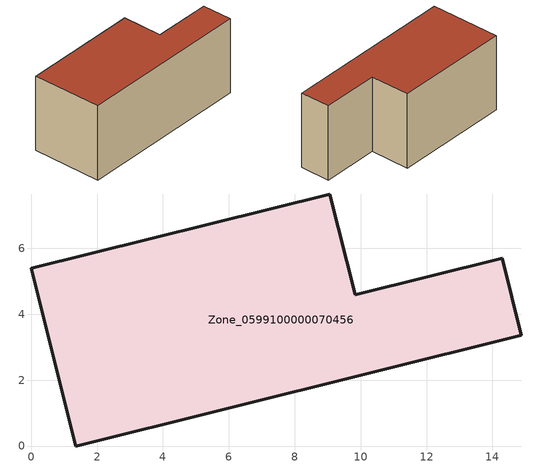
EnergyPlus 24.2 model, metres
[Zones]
Zone_0599100000070456
 floor ground (C_G): 1.35,0 0,5.39 9.07,7.65 9.83,4.59 14.29,5.7 14.88,3.37 z0
 wall outside (C_F): 9.83,4.59 9.07,7.65 0,5.39 1.35,0 14.88,3.37 14.29,5.7 9.83,4.59 z0:6.08
 roof outside (C_R): 14.88,3.37 14.29,5.7 9.83,4.59 9.07,7.65 0,5.39 1.35,0 z6.08
[BUILDING]
Pand.0599100000070456: North Axis=0; Terrain=City; Loads Convergence Tolerance Value=0.04; Temperature Convergence Tolerance Value=0.4; Solar Distribution=FullExterior; Maximum Number of Warmup Days=25; Minimum Number of Warmup Days=1
[Site:Location]
Rotterdam.The.Hague.AP_ZH_NLD Design_Conditions: Latitude=51.96; Longitude=4.45; Time Zone=1; Elevation=-4.5
[SITE:GROUNDTEMPERATURE:BUILDINGSURFACE]
18, 18, 18, 18, 18, 18, 18, 18, 18, 18, 18, 18
[MATERIAL] Thermal Absorptance=0.9; Solar Absorptance=0.7; Visible Absorptance=0.7
Name | Roughness | Thickness | Conductivity | Density | Specific Heat
G.TI.1975-1991 | MediumSmooth | 0.15 | 0.288461 | 540 | 1210
F.TI.1975-1991 | Rough | 0.3 | 0.230769 | 1920 | 840
R.TI.1975-1991 | MediumRough | 0.2 | 0.153846 | 1500 | 1000
[CONSTRUCTION]
C_G: G.TI.1975-1991
C_F: F.TI.1975-1991
C_R: R.TI.1975-1991
[ZONE]
Zone_0599100000070456: Type=1; Multiplier=1; Ceiling Height=Autocalculate; Volume=Autocalculate; Floor Area=autocalculate; Part of Total Floor Area=Yes
[ZONEINFILTRATION:DESIGNFLOWRATE]
Infil_Zone_0599100000070456: Zone or ZoneList or Space or SpaceList=Zone_0599100000070456; Schedule=AlwaysOn; Design Flow Rate Calculation Method=Flow/Area; Flow Rate per Floor Area=0.003; Constant Term Coefficient=1; Temperature Term Coefficient=0; Velocity Term Coefficient=0; Velocity Squared Term Coefficient=0
[HVACTEMPLATE:ZONE:IDEALLOADSAIRSYSTEM]
Zone_0599100000070456: Maximum Heating Supply Air Temperature=50; Minimum Cooling Supply Air Temperature=13; Maximum Heating Supply Air Humidity Ratio=0.0156; Minimum Cooling Supply Air Humidity Ratio=0.0077; Heating Limit=NoLimit; Cooling Limit=NoLimit; Dehumidification Control Type=ConstantSensibleHeatRatio; Cooling Sensible Heat Ratio=0.7; Dehumidification Setpoint=60; Humidification Control Type=None; Humidification Setpoint=30; Outdoor Air Method=None; Outdoor Air Flow Rate per Person=0.00944; Outdoor Air Flow Rate per Zone Floor Area=0; Outdoor Air Flow Rate per Zone=0; Demand Controlled Ventilation Type=None; Outdoor Air Economizer Type=NoEconomizer; Heat Recovery Type=None; Sensible Heat Recovery Effectiveness=0.7; Latent Heat Recovery Effectiveness=0.65
[ZONECONTROL:THERMOSTAT]
ThermostatControl_Zone_0599100000070456: Zone or ZoneList=Zone_0599100000070456; Control Type Schedule=DualSetpointControlType; Control 1=Thermostat_Zone_0599100000070456; Temperature Difference Between Cutout And Setpoint=0
[THERMOSTATSETPOINT:DUALSETPOINT]
Thermostat_Zone_0599100000070456: Heating Setpoint Temperature Schedule=HeatingSetpoint_Zone_0599100000070456; Cooling Setpoint Temperature Schedule=CoolingSetpoint_Zone_0599100000070456
[SCHEDULE:COMPACT]
HeatingSetpoint_Zone_0599100000070456: Through: 12/31, For: AllDays, Until: 24:00, 21
CoolingSetpoint_Zone_0599100000070456: Through: 12/31, For: AllDays, Until: 24:00, 24
DualSetpointControlType: Through: 12/31, For: AllDays, Until: 24:00, 4
AlwaysOn: Through: 12/31, For: AllDays, Until: 24:00, 1
